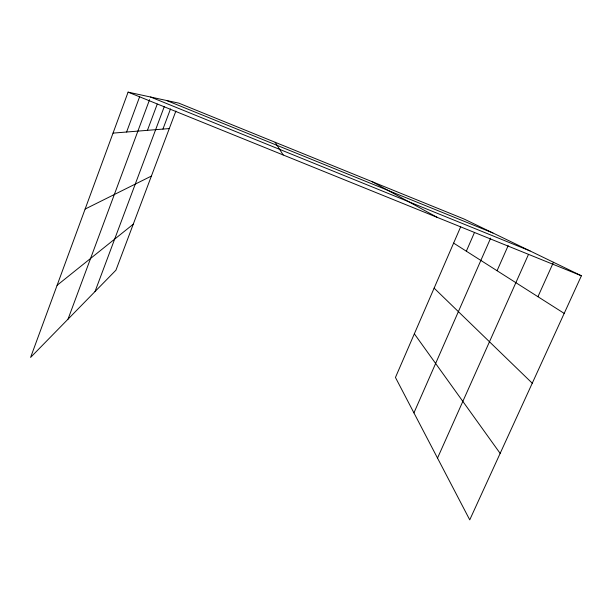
<?xml version="1.0" encoding="UTF-8"?>
<svg xmlns="http://www.w3.org/2000/svg" width="612" height="612" viewBox="0 0 612 612"><rect width="100%" height="100%" fill="white"/><g stroke="black" fill="none" stroke-linecap="round" stroke-linejoin="round"><path stroke-width="0.92" d="M460.698 226.754L395.451 377.451L469.741 519.856L581.4 275.783L464.049 219.012L178.857 103.16L128.092 92.144L30.6 357.416L115.936 270.183L175.889 111.047M126.6 132.016L139.704 96.574M68.016 319.173L149.588 99.641M147.446 130.341L157.23 104.132M95.013 291.58L164.245 106.679M162.93 129.094L170.503 108.928M466.336 251.195L474.537 232.369M413.934 412.878L490.648 238.114M497.066 270.726L508.174 245.619M437.519 458.082L528.508 254.37M537.933 296.705L553.477 262.273M57.107 285.299L133.255 224.206M85.122 209.059L151.394 176.072M113.036 133.11L169.279 128.581M150.56 97.017L530.046 250.935M128.092 92.144L581.4 275.783M166.563 100.49L492.905 232.973M372.073 181.649L437.213 217.375M453.614 243.109L564.195 313.398M434.122 288.137L532.256 383.211M414.347 333.808L500.149 453.385M275.132 142.267L283.188 154.974"/></g></svg>
